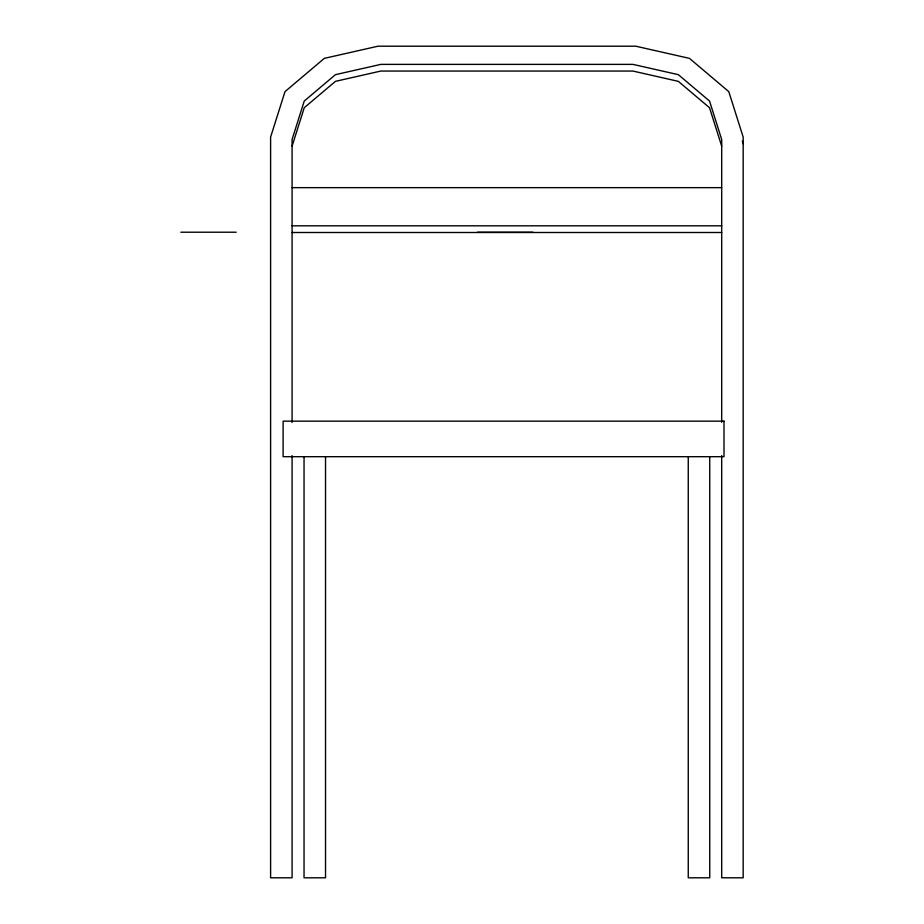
<?xml version="1.0" encoding="UTF-8"?>
<svg xmlns="http://www.w3.org/2000/svg" width="924" height="924" viewBox="0 0 924 924"><rect width="100%" height="100%" fill="white"/><g stroke="black" fill="none" stroke-linecap="round" stroke-linejoin="round"><path stroke-width="1.39" d="M236.232 232.213L180.827 232.213M292.088 146.154L304.25 107.727L335.424 81.358L380.838 71.056L632.94 71.056L678.355 81.358L709.528 107.727L721.69 146.154M292.088 187.653L721.69 187.653M292.088 225.814L721.69 225.814M477.5 232.213L532.929 232.213M292.088 232.502L721.69 232.502M742.33 141.095L743.173 143.763M721.69 422.268L721.69 139.466L709.528 101.051L678.355 74.671L632.94 64.38L380.838 64.38L335.424 74.671L304.25 101.051L292.088 139.466L292.088 422.499M721.69 455.578L721.69 877.8L743.173 877.8L743.173 137.075L728.782 91.638L689.477 58.374L635.77 46.2L378.008 46.2L324.301 58.374L284.996 91.638L270.605 137.075L270.605 877.8L292.088 877.8L292.088 455.578M709.736 456.687L709.736 877.8L688.253 877.8L688.253 456.687M325.525 456.687L325.525 877.8L304.042 877.8L304.042 456.687M724 421.159L283.114 421.159L283.114 456.687L724 456.687L724 421.159"/></g></svg>
